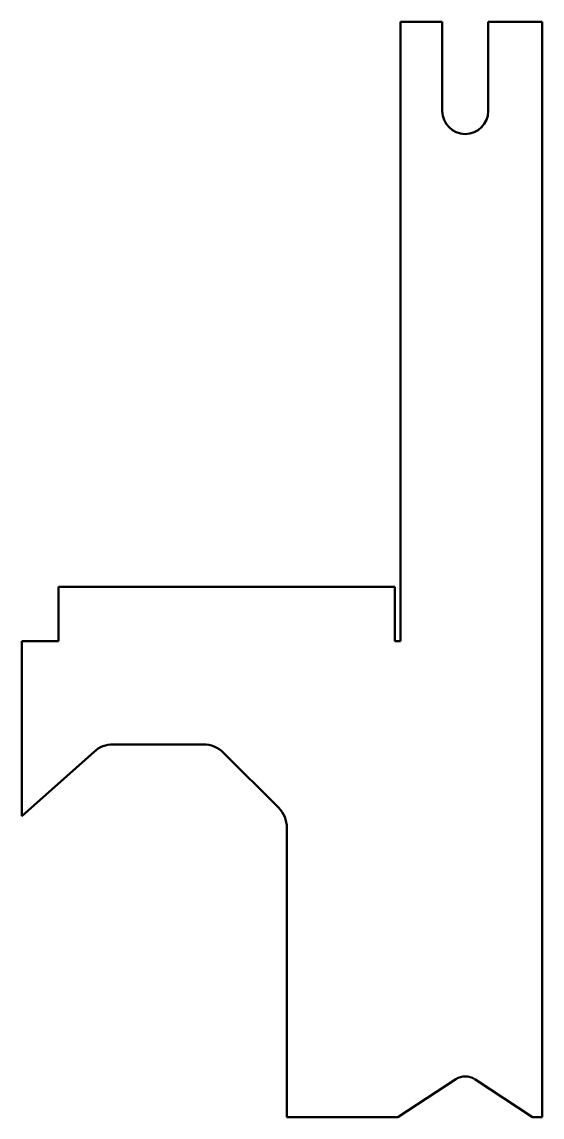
# Model space of a CAD drawing. Header units: millimetres. Extents: x 390 to 571, y 203 to 585.
import ezdxf

# ---------------------------------------------------------------- set-up
doc = ezdxf.new("R2010")
doc.units = ezdxf.units.MM
doc.layers.add('Visible (ISO)', color=7, linetype='Continuous', lineweight=50)

msp = doc.modelspace()

# ---------------------------------------------------------------- linework, layer by layer
at = {"layer": 'Visible (ISO)'}
for p, q in [((522.04, 368.62), (522.04, 584.62)), ((522.04, 584.62), (536.64, 584.62)), ((536.64, 584.62), (536.64, 553.52)), ((552.64, 553.52), (552.64, 584.62)), ((552.64, 584.62), (571.44, 584.62)), ((571.44, 584.62), (571.44, 202.62)), ((402.84, 368.62), (402.84, 387.62)), ((402.84, 387.62), (520.04, 387.62)), ((520.04, 387.62), (520.04, 368.62)), ((390.04, 368.62), (402.84, 368.62)), ((390.04, 307.62), (390.04, 368.62)), ((520.04, 368.62), (522.04, 368.62)), ((453.3, 332.62), (421.86, 332.62)), ((415.2, 330.08), (390.04, 307.62)), ((479.51, 310.55), (460.37, 329.69)), ((482.44, 202.62), (482.44, 303.48)), ((541.36, 215.84), (521.14, 202.62)), ((568.14, 202.62), (547.93, 215.84)), ((521.14, 202.62), (482.44, 202.62)), ((571.44, 202.62), (568.14, 202.62))]:
    msp.add_line(p, q, dxfattribs=at)
for centre, radius, start, end in [((544.64, 553.52), 8, 180, 0), ((421.86, 322.62), 10, 90, 131.7603), ((453.3, 322.62), 10, 45, 90), ((472.44, 303.48), 10, 0, 45), ((544.64, 210.82), 6, 56.8149, 123.1851)]:
    msp.add_arc(centre, radius, start, end, dxfattribs=at)

doc.saveas('drawing.dxf')
